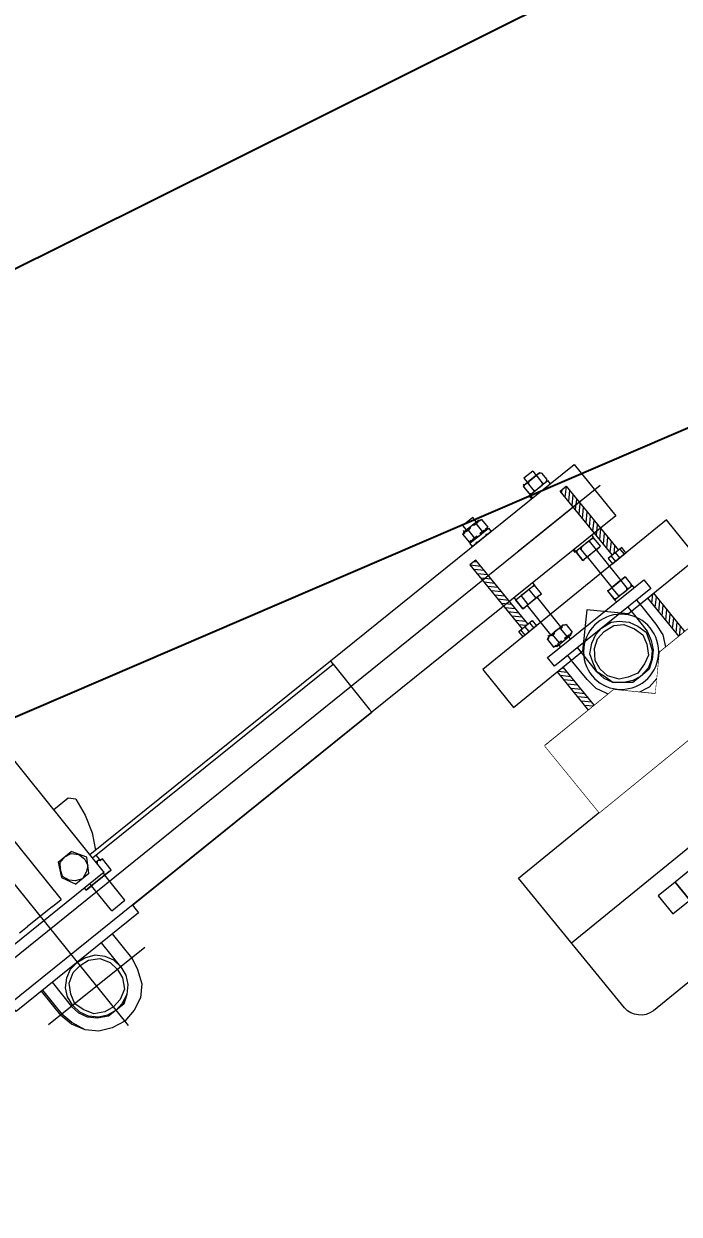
# Model space of a CAD drawing. Header units: millimetres. Extents: x 37 to 259, y 69 to 300.
# Drawn here: x 119.352 to 119.987, y 99.405 to 100.558 of the extents above; entities that cross this region are included whole.
import ezdxf
from ezdxf import colors
from ezdxf.entities.mleader import LeaderData, LeaderLine
from ezdxf.math import Vec2, Vec3

# ---------------------------------------------------------------- set-up
doc = ezdxf.new("R2010")
doc.units = ezdxf.units.MM
doc.set_wipeout_variables(frame=1)
doc.layers.get('0').update_dxf_attribs({"lineweight": 0})
doc.layers.add('8', color=8, linetype='Continuous', lineweight=0)
doc.layers.add('FIBRA OPTICA AT&T', color=5, linetype='Continuous', lineweight=0)
doc.styles.add('ROMANS', font='romans.shx')
doc.styles.add('TEXTOS', font='romans.shx')
pattern_1 = [(135, (32.1043925, -60.0973595), (-0.00265165043, -0.00265165043), [])]
pattern_2 = [(45, (-32.1043925, -60.0973595), (0.00265165043, -0.00265165043), [])]

# ---------------------------------------------------------------- blocks, each defined once
blk = doc.blocks.new('Antena RF')
at = {"layer": '8', "ltscale": 0.05}
h = blk.add_hatch(dxfattribs=at)
h.set_pattern_fill('ANSI31', color=256, scale=0.03, angle=90, style=0)
h.set_pattern_definition(pattern_1)
h.paths.add_polyline_path([(-0.0602, 0.0779), (-0.0528, 0.0779), (-0.0528, 0.1578), (-0.0602, 0.1578)])
h = blk.add_hatch(dxfattribs=at)
h.set_pattern_fill('ANSI31', color=256, scale=0.03, angle=90, style=0)
h.set_pattern_definition(pattern_2)
h.paths.add_polyline_path([(0.0602, 0.0779), (0.0528, 0.0779), (0.0528, 0.1578), (0.0602, 0.1578)])
h = blk.add_hatch(dxfattribs=at)
h.set_pattern_fill('ANSI31', color=256, scale=0.03, angle=90, style=0)
h.set_pattern_definition(pattern_1)
h.paths.add_polyline_path([(-0.0528, 0.024), (-0.0602, 0.024), (-0.0602, -0.024), (-0.0528, -0.024)])
h = blk.add_hatch(dxfattribs=at)
h.set_pattern_fill('ANSI31', color=256, scale=0.03, angle=90, style=0)
h.set_pattern_definition(pattern_2)
h.paths.add_polyline_path([(0.0528, 0.024), (0.0602, 0.024), (0.0602, -0.024), (0.0528, -0.024)])
for points in [[(-0.0528, 0.0779), (-0.0528, 0.1578), (-0.0602, 0.1578), (-0.0602, 0.0779)], [(0.0528, 0.0779), (0.0528, 0.1578), (0.0602, 0.1578), (0.0602, 0.0779)], [(-0.0602, 0.024), (-0.0602, -0.024), (-0.0528, -0.024), (-0.0528, 0.024)], [(0.0602, 0.024), (0.0602, -0.024), (0.0528, -0.024), (0.0528, 0.024)]]:
    blk.add_lwpolyline(points)
for p, q in [((-0.062, 0.0779), (-0.062, 0.0713)), ((-0.0565, 0.0713), (-0.0565, 0.0779)), ((-0.0565, 0.0713), (-0.0565, 0.0779)), ((-0.051, 0.0779), (-0.051, 0.0713)), ((0.051, 0.0779), (0.051, 0.0713)), ((0.0565, 0.0713), (0.0565, 0.0779)), ((0.0565, 0.0713), (0.0565, 0.0779)), ((0.062, 0.0779), (0.062, 0.0713))]:
    blk.add_line(p, q, dxfattribs=at)
for points in [[(-0.0286, 0.024), (-0.1147, 0.024), (-0.1147, 0.0713), (0.1147, 0.0713), (0.1147, 0.024), (0.0286, 0.024)], [(-0.0286, 0.024), (0, 0.0526), (0.0286, 0.024)], [(-0.0286, -0.024), (0, -0.0526), (0.0286, -0.024)]]:
    blk.add_lwpolyline(points, dxfattribs=at)
for points in [[(-0.0643, 0.0713), (-0.0643, 0.0779), (-0.0476, 0.0779), (-0.0476, 0.0713)], [(0.0643, 0.0713), (0.0643, 0.0779), (0.0476, 0.0779), (0.0476, 0.0713)]]:
    blk.add_lwpolyline(points, close=True, dxfattribs=at)
blk.add_circle((0, 0), 0.0364, dxfattribs=at)
at = {"ltscale": 450}
blk.add_wipeout([(-0.2155, -0.1072), (0.2155, -0.1072), (0.2155, -0.2692), (0.2124, -0.279), (0.205, -0.2863), (0.1955, -0.2892), (-0.1955, -0.2892), (-0.2063, -0.2869), (-0.2136, -0.2793), (-0.2155, -0.2691)], dxfattribs=at)
blk.add_line((-0.2155, -0.1882), (0.2155, -0.1882), dxfattribs=at)
blk.add_lwpolyline([(-0.1955, -0.2892), (0.1955, -0.2892, 0.379386), (0.2155, -0.2692), (0.2155, -0.1072), (-0.2155, -0.1072), (-0.2155, -0.2691, 0.470848)], format="xyb", close=True, dxfattribs=at)
for points in [[(-0.1015, -0.2057), (-0.1225, -0.2057), (-0.1225, -0.2282), (-0.1015, -0.2282)], [(-0.1015, -0.2057), (0.1004, -0.2057), (0.1004, -0.2282), (-0.1015, -0.2282)], [(0.1004, -0.2057), (0.1214, -0.2057), (0.1214, -0.2282), (0.1004, -0.2282)]]:
    blk.add_lwpolyline(points, close=True, dxfattribs=at)
at = {"layer": '8', "ltscale": 0.05}
blk.add_lwpolyline([(0.0286, -0.024), (0.1147, -0.024), (0.1147, -0.1072), (-0.1147, -0.1072), (-0.1147, -0.024), (-0.0286, -0.024)], dxfattribs=at)
blk.add_wipeout([(-0.1147, -0.1072), (-0.1147, -0.024), (-0.0286, -0.024), (0, -0.0526), (0.0286, -0.024), (0.1147, -0.024), (0.1147, -0.1072)])
blk = doc.blocks.new('A$C462F3C73')
at = {"linetype": 'Continuous'}
for points in [[(0, -67.083), (0, 1.167)], [(-1.583, -46.833), (-1.583, -58.75)], [(-4.583, -59), (-4.583, -49.75), (-4.583, -49.667)], [(-6, -54.667), (-5.667, -54.333), (-4.583, -54.333)], [(-6, -54.667), (-5.833, -55.75), (-5.5, -56.833), (-5, -57.75)], [(-39.333, -56.5), (-39.333, -56.833)], [(-39.333, -56.5), (-38.667, -56.5)], [(-38.667, -56.5), (-38.667, -56.833)], [(-38.667, -56.5), (-38.667, -56.833)], [(-34.833, -56.75), (-34.833, -56.417)], [(-34.833, -56.417), (-34.083, -56.417)], [(-34.083, -56.75), (-34.083, -56.417)], [(-34.083, -56.75), (-34.083, -56.417)], [(-39.667, -56.917), (-39.583, -56.833), (-39.333, -56.833), (-39.333, -56.917)], [(-39.583, -56.833), (-39.667, -56.917)], [(-39.333, -56.917), (-39.333, -57.5), (-39.583, -57.5), (-39.667, -57.417)], [(-39.667, -56.917), (-39.667, -57.417)], [(-38.417, -56.833), (-39.583, -56.833)], [(-39.333, -56.917), (-39.25, -56.833), (-38.75, -56.833), (-38.667, -56.917)], [(-38.333, -56.917), (-38.333, -57.417), (-38.417, -57.5), (-38.667, -57.5), (-38.667, -56.833), (-38.417, -56.833), (-38.333, -56.917)], [(-38.417, -56.833), (-38.417, -56.75)], [(-38.417, -56.833), (-38.333, -56.917)], [(-38.417, -56.833), (-38.333, -56.833), (-38.333, -56.917), (-38.417, -56.833)], [(-38.333, -56.917), (-38.333, -57.5), (-38.417, -57.5)], [(-35, -56.75), (-35.167, -56.833)], [(-35.167, -56.833), (-35, -56.833), (-35, -56.75), (-34.917, -56.75), (-34.917, -56.833), (-34.75, -56.833)], [(-34.75, -56.833), (-34.75, -57.417), (-34.917, -57.417), (-34.917, -57.5), (-35, -57.5), (-35, -57.417), (-35.167, -57.417)], [(-35.167, -56.833), (-35.167, -57.417)], [(-33.917, -56.75), (-35, -56.75)], [(-34.75, -56.833), (-34.583, -56.833), (-34.583, -56.75), (-34.333, -56.75), (-34.333, -56.833), (-34.167, -56.833)], [(-34.167, -57.417), (-34.167, -56.833), (-34, -56.833), (-34, -56.75), (-33.917, -56.75), (-33.917, -56.833), (-33.75, -56.833)], [(-33.75, -56.833), (-33.75, -57.417), (-33.917, -57.417), (-33.917, -57.5), (-34, -57.5), (-34, -57.417), (-34.167, -57.417)], [(-33.917, -56.75), (-33.917, -56.667)], [(-33.917, -56.75), (-33.75, -56.833)], [(-33.833, -56.833), (-33.75, -56.833), (-33.917, -56.75)], [(-33.75, -56.833), (-33.75, -57.417), (-33.833, -57.417)], [(-3.833, -58.583), (-4.333, -57.75), (-3.833, -56.917)], [(-3.333, -56.917), (-3.75, -57), (-4.083, -57.333), (-4.167, -57.75), (-4.083, -58.167), (-3.75, -58.417), (-3.333, -58.583), (-2.917, -58.417), (-2.667, -58.167), (-2.5, -57.75), (-2.667, -57.333), (-2.917, -57), (-3.333, -56.917)], [(-2.833, -56.917), (-3.833, -56.917)], [(-2.833, -56.917), (-2.417, -57.75), (-2.833, -58.583)], [(-22.917, -57.75), (-41.5, -57.75)], [(-41.5, -57.75), (-41.5, -61.667)], [(-39.667, -57.5), (-39.667, -57.75)], [(-38.333, -57.75), (-38.333, -57.5), (-39.667, -57.5)], [(-38.667, -57.417), (-38.75, -57.5), (-39.25, -57.5), (-39.333, -57.417)], [(-38.417, -57.5), (-38.333, -57.417)], [(-38.417, -57.5), (-38.333, -57.417)], [(-38.25, -57.75), (-38.25, -57.5), (-38.333, -57.5)], [(-35, -57.5), (-35.167, -57.417)], [(-35.167, -57.5), (-35.167, -57.75)], [(-33.75, -57.75), (-33.75, -57.5), (-35.167, -57.5)], [(-35.167, -57.75), (-33.75, -57.75)], [(-34.833, -57.75), (-34.833, -57.667)], [(-34.167, -57.417), (-34.333, -57.417), (-34.333, -57.5), (-34.583, -57.5), (-34.583, -57.417), (-34.75, -57.417)], [(-34.083, -57.75), (-34.083, -57.667)], [(-34.083, -57.75), (-34.083, -57.667)], [(-33.917, -57.5), (-33.75, -57.417)], [(-33.917, -57.5), (-33.75, -57.417)], [(-33.75, -57.75), (-33.75, -57.5)], [(-22.917, -57.75), (-22.917, -57.833)], [(-4.583, -57.75), (-22.917, -57.75)], [(-22.917, -58), (-22.917, -57.833)], [(-4.583, -58), (-22.917, -58)], [(-22.917, -58), (-22.917, -58.5)], [(-22.917, -58.5), (-22.917, -61.417)], [(-5, -59.25), (-5, -58.417), (-4.833, -58.417), (-4.75, -58.333), (-4.667, -58.333), (-4.583, -58.417)], [(-4.833, -58.333), (-5, -58.417)], [(-4.833, -58), (-4.833, -58.333), (-4.583, -58.333)], [(-3.833, -58.583), (-2.833, -58.583)], [(-4.5, -59.083), (-4.5, -59.25), (-4.583, -59.25), (-4.917, -59.25), (-5, -59.25)], [(-4.833, -59.25), (-5, -59.25)], [(-4.833, -59.25), (-3.167, -59.25)], [(-4.583, -59), (-4.583, -59.083)], [(-4.583, -59.083), (4.667, -59.083)], [(-3.5, -59.25), (-3.583, -59.25), (-3.667, -59.25), (-4.333, -59.25), (-4.417, -59.25), (-4.5, -59.25)], [(-4.5, -61.167), (-4.5, -59.25)], [(-3.5, -59.25), (-3.5, -59.083)], [(-3.083, -59.25), (-3.083, -59.25), (-3.5, -59.25), (-3.5, -59.25)], [(-3.5, -61.167), (-3.5, -59.25)], [(-3.167, -59.25), (-3.083, -59.25)], [(-3.083, -59.25), (-3.083, -59.083)], [(-0.917, -58.75), (-1.583, -58.75)], [(-0.917, -58.75), (1, -58.75)], [(1.583, -58.75), (1, -58.75)], [(40.833, -59.75), (-41.917, -59.667)], [(-40.417, -59.667), (-35.667, -59.667)], [(-22.917, -61.667), (22.917, -61.667), (22.917, -61.417)], [(-22.917, -61.667), (-22.917, -61.417)], [(-3.5, -61.167), (-4.5, -61.167)], [(-41.5, -61.667), (-22.917, -61.667)], [(-39.667, -61.667), (-39.667, -61.833), (-38.333, -61.833)], [(-39.667, -62.5), (-39.667, -61.917), (-39.583, -61.833), (-39.333, -61.833), (-39.333, -62.5), (-39.583, -62.5), (-39.667, -62.5)], [(-39.583, -61.833), (-39.667, -61.917)], [(-39.333, -61.917), (-39.25, -61.833), (-38.75, -61.833), (-38.667, -61.917)], [(-38.667, -62.5), (-38.667, -61.833), (-38.417, -61.833), (-38.333, -61.917)], [(-38.417, -61.833), (-38.333, -61.833), (-38.333, -61.917)], [(-38.417, -61.833), (-38.333, -61.917)], [(-38.417, -61.833), (-38.333, -61.917)], [(-38.333, -61.917), (-38.333, -62.5), (-38.417, -62.5)], [(-38.25, -61.667), (-38.25, -61.833), (-38.333, -61.833)], [(-38.333, -61.833), (-38.333, -61.667)], [(-38.333, -62.5), (-38.333, -61.917)], [(-35.167, -61.667), (-35.167, -61.833), (-33.75, -61.833)], [(-35.167, -62.5), (-35.167, -61.833), (-35.083, -61.833), (-35, -61.833), (-34.917, -61.833), (-34.833, -61.833), (-34.75, -61.833), (-34.75, -62.5), (-34.917, -62.5), (-34.917, -62.5), (-35, -62.5), (-35, -62.5), (-35.167, -62.5)], [(-35, -61.833), (-35.167, -61.833)], [(-34.75, -61.833), (-34.667, -61.833), (-34.583, -61.833), (-34.333, -61.833), (-34.167, -61.833), (-34.167, -61.833)], [(-34.167, -62.5), (-34.167, -61.833), (-34.083, -61.833), (-34, -61.833), (-33.917, -61.833), (-33.833, -61.833), (-33.75, -61.833)], [(-33.75, -61.833), (-33.75, -62.5), (-33.917, -62.5)], [(-33.917, -61.833), (-33.75, -61.833)], [(-33.917, -61.833), (-33.75, -61.833)], [(-33.833, -61.833), (-33.75, -61.833)], [(-33.75, -61.667), (-33.75, -61.833)], [(-33.75, -62.5), (-33.75, -61.833)], [(-4.667, -61.667), (-22.917, -61.667)], [(-22.917, -61.667), (-22.917, -61.667)], [(-4.667, -61.667), (-4.667, -62.25), (4.667, -62.25), (4.667, -61.667)], [(-39.583, -62.5), (-39.667, -62.5)], [(-39.583, -62.5), (-38.417, -62.5)], [(-39.333, -62.5), (-39.333, -64.833)], [(-38.667, -62.5), (-38.75, -62.5), (-39.25, -62.5), (-39.333, -62.5)], [(-38.667, -62.5), (-38.667, -64.833)], [(-38.667, -62.5), (-38.667, -64.833)], [(-38.333, -62.5), (-38.417, -62.5), (-38.667, -62.5), (-38.667, -62.5)], [(-38.333, -62.5), (-38.417, -62.5)], [(-38.417, -62.5), (-38.417, -62.5)], [(-38.417, -62.5), (-38.333, -62.5)], [(-35, -62.5), (-35.167, -62.5)], [(-35, -62.5), (-33.917, -62.5)], [(-34.833, -64.75), (-34.833, -62.5)], [(-34.167, -62.5), (-34.333, -62.5), (-34.333, -62.5), (-34.583, -62.5), (-34.583, -62.5), (-34.75, -62.5)], [(-33.75, -62.5), (-33.917, -62.5), (-33.917, -62.5), (-34, -62.5), (-34, -62.5), (-34.167, -62.5)], [(-34.083, -64.75), (-34.083, -62.5)], [(-34.083, -64.75), (-34.083, -62.5)], [(-33.917, -62.5), (-33.917, -62.5)], [(-33.917, -62.5), (-33.75, -62.5)], [(-33.75, -62.5), (-33.833, -62.5)], [(-2.667, -64.083), (-2.667, -62.25)], [(-2.667, -62.25), (-2.667, -62.25)], [(1.833, -64.083), (1.75, -63.5), (1.5, -63), (1.083, -62.583), (0.583, -62.333), (0, -62.25), (-0.5, -62.333), (-1.083, -62.583), (-1.5, -63), (-1.75, -63.5), (-1.833, -64.083), (-1.75, -64.667), (-1.5, -65.167), (-1.083, -65.583), (-0.5, -65.833), (0, -65.917), (0.583, -65.833), (1.083, -65.583), (1.5, -65.167), (1.75, -64.667), (1.833, -64.083)], [(-1.833, -64.083), (-1.833, -62.25)], [(-1.833, -62.25), (-1.833, -62.25)], [(-1.833, -64.083), (-1.833, -62.25)], [(-1.833, -62.25), (-1.833, -62.25)], [(1.667, -64.083), (1.5, -63.5), (1.167, -62.917), (0.583, -62.583), (0, -62.5), (-0.583, -62.583), (-1.167, -62.917), (-1.5, -63.5), (-1.583, -64.083), (-1.5, -64.667), (-1.167, -65.25), (-0.583, -65.583), (0, -65.667), (0.583, -65.583), (1.167, -65.25), (1.5, -64.667), (1.667, -64.083)], [(1.917, -62.25), (1.917, -62.25)], [(1.917, -62.25), (1.917, -64.083)], [(2.667, -62.25), (2.667, -62.25)], [(2.667, -62.25), (2.667, -64.083)], [(2.75, -62.25), (2.75, -62.25)], [(2.75, -62.25), (2.75, -64.083)], [(-3.667, -64.083), (3.667, -64.083)], [(-2.667, -64.083), (-2.5, -64.833), (-2.167, -65.667), (-1.583, -66.25), (-0.833, -66.583), (0, -66.75), (0.833, -66.583), (1.583, -66.25), (2.167, -65.667), (2.5, -64.833), (2.667, -64.083)], [(-1.833, -64.083), (-1.75, -64.667), (-1.5, -65.167), (-1.083, -65.583), (-0.5, -65.917), (0, -65.917)], [(-1.833, -64.083), (-1.75, -64.667), (-1.5, -65.167), (-1.083, -65.583), (-0.583, -65.917), (0, -65.917), (0.583, -65.917), (1.167, -65.583), (1.583, -65.167), (1.833, -64.667), (1.917, -64.083)], [(0, -66.75), (0.833, -66.583), (1.583, -66.25), (2.167, -65.667), (2.583, -64.917), (2.75, -64.083)], [(-39.333, -64.833), (-39.333, -65.417), (-39.417, -65.5), (-39.667, -65.5), (-39.667, -65.417)], [(-39.667, -64.833), (-39.667, -64.833), (-39.417, -64.833), (-39.333, -64.833)], [(-39.667, -64.833), (-39.667, -65.417)], [(-39.583, -64.833), (-39.667, -64.833)], [(-38.417, -64.833), (-39.583, -64.833)], [(-39.333, -64.833), (-39.25, -64.833), (-38.75, -64.833), (-38.667, -64.833)], [(-38.333, -64.833), (-38.333, -65.417), (-38.417, -65.5), (-38.667, -65.5), (-38.667, -65.417), (-38.667, -64.833), (-38.667, -64.833), (-38.417, -64.833), (-38.333, -64.833)], [(-38.333, -64.833), (-38.333, -65.5), (-38.417, -65.5)], [(-38.417, -64.833), (-38.333, -64.833), (-38.333, -64.833), (-38.417, -64.833)], [(-38.417, -64.833), (-38.417, -64.833)], [(-38.417, -64.833), (-38.333, -64.833)], [(-35.167, -64.833), (-35.083, -64.833), (-35, -64.75), (-34.917, -64.75), (-34.833, -64.833), (-34.75, -64.833)], [(-35, -64.75), (-35.167, -64.833)], [(-34.75, -64.833), (-34.75, -65.417), (-34.917, -65.417), (-34.917, -65.5), (-35, -65.5), (-35, -65.417), (-35.167, -65.417)], [(-35.167, -64.833), (-35.167, -65.417)], [(-33.917, -64.75), (-35, -64.75)], [(-34.75, -64.833), (-34.75, -64.833), (-34.583, -64.75), (-34.333, -64.75), (-34.25, -64.833), (-34.167, -64.833)], [(-33.75, -64.833), (-33.75, -65.417), (-33.917, -65.417), (-33.917, -65.5), (-34, -65.5), (-34.083, -65.417), (-34.167, -65.417), (-34.167, -64.833), (-34.083, -64.833), (-34.083, -64.75), (-33.917, -64.75), (-33.833, -64.833), (-33.75, -64.833)], [(-33.917, -64.75), (-33.917, -64.667)], [(-33.833, -64.833), (-33.75, -64.833), (-33.917, -64.75)], [(-33.917, -64.75), (-33.75, -64.833)], [(-33.75, -64.833), (-33.75, -65.417), (-33.833, -65.417)], [(-33.083, -66.333), (-33.083, -65.667), (-40.417, -65.667), (-40.417, -66.333), (-33.083, -66.333)], [(-39.583, -65.5), (-39.667, -65.417)], [(-39.667, -65.5), (-39.667, -65.667)], [(-38.333, -65.667), (-38.333, -65.5), (-39.667, -65.5)], [(-38.667, -65.417), (-38.75, -65.5), (-39.25, -65.5), (-39.333, -65.417)], [(-38.417, -65.5), (-38.333, -65.417)], [(-38.417, -65.5), (-38.333, -65.417)], [(-38.333, -65.667), (-38.333, -65.5)], [(-35, -65.5), (-35.167, -65.417)], [(-33.917, -65.5), (-35, -65.5)], [(-34.833, -65.667), (-34.833, -65.5)], [(-34.167, -65.417), (-34.333, -65.417), (-34.333, -65.5), (-34.583, -65.5), (-34.583, -65.417), (-34.75, -65.417)], [(-34.083, -65.667), (-34.083, -65.5)], [(-34.083, -65.667), (-34.083, -65.5)], [(-33.917, -65.5), (-33.75, -65.417)], [(-33.917, -65.5), (-33.917, -65.417)], [(-33.917, -65.5), (-33.75, -65.417)], [(-33.083, -66.333), (-33.083, -65.667)], [(-39.333, -66.333), (-39.333, -66.833)], [(-38.667, -66.333), (-38.667, -66.833)], [(-38.667, -66.333), (-38.667, -66.833)], [(-34.833, -68.167), (-35, -67.583), (-35.167, -67.083), (-35.667, -66.667), (-36.167, -66.417), (-36.667, -66.333), (-37.333, -66.417), (-37.75, -66.667), (-38.167, -67.083), (-38.417, -67.583), (-38.583, -68.167), (-38.417, -68.667), (-38.167, -69.25), (-37.75, -69.667), (-37.333, -69.917), (-36.667, -70), (-36.167, -69.917), (-35.667, -69.667), (-35.167, -69.25), (-35, -68.667), (-34.833, -68.167)], [(-34.833, -66.833), (-34.833, -66.333)], [(-34.083, -66.833), (-34.083, -66.333)], [(-34.083, -66.833), (-34.083, -66.333)], [(-39.333, -66.833), (-39.333, -68.167)], [(-38.667, -66.833), (-38.667, -68.167)], [(-38.667, -66.833), (-38.667, -68.167)], [(-35.083, -68.167), (-35.167, -67.583), (-35.583, -67), (-36.083, -66.667), (-36.667, -66.583), (-37.333, -66.667), (-37.833, -67), (-38.167, -67.583), (-38.333, -68.167), (-38.167, -68.75), (-37.833, -69.333), (-37.333, -69.583), (-36.667, -69.75), (-36.083, -69.583), (-35.583, -69.333), (-35.167, -68.75), (-35.083, -68.167)], [(-34.833, -68.167), (-34.833, -66.833)], [(-34.083, -68.167), (-34.083, -66.833)], [(-34.083, -68.167), (-34.083, -66.833)], [(-39.333, -68.167), (-39.25, -68.917), (-38.833, -69.75), (-38.25, -70.25), (-37.583, -70.667), (-36.667, -70.833), (-35.917, -70.667), (-35.167, -70.25), (-34.583, -69.75), (-34.167, -68.917), (-34.083, -68.167)], [(-38.667, -68.167), (-38.5, -68.75), (-38.25, -69.25), (-37.833, -69.667), (-37.333, -70), (-36.667, -70), (-36.083, -70), (-35.667, -69.667), (-35.167, -69.25), (-34.917, -68.75), (-34.833, -68.167)], [(-38.667, -68.167), (-38.5, -68.75), (-38.25, -69.25), (-37.833, -69.667), (-37.333, -70), (-36.667, -70)]]:
    blk.add_lwpolyline(points, dxfattribs=at)
at = {"extrusion": (8.92565e-05, -0.000155498, 1), "xscale": 61.31944444444299, "yscale": 61.31944444444299, "zscale": 61.31944444444299, "rotation": 359.6375348272501}
blk.add_blockref('Antena RF', (-36.69, -68.15, 0.007), dxfattribs=at)

msp = doc.modelspace()

# ---------------------------------------------------------------- leaders
at = {"ltscale": 0.1}
ml = msp.add_multileader_mtext('Standard', dxfattribs=at)
ml.set_content('\\A1;Torre Autosoportada\\Ph=36.00 m ', color=256, style='TEXTOS')
ml.set_leader_properties()
ml.build(insert=Vec2(0, 0))
ml.multileader.update_dxf_attribs({"dogleg_length": 0.1, "arrow_head_size": 0.1})
ctx = ml.context
ctx.base_point, ctx.char_height, ctx.arrow_head_size, ctx.landing_gap_size, ctx.plane_origin = Vec3(118.1805, 98.7416), 0.1, 0.1, 0.05, Vec3(114.1514, 106.0612)
notes = []
notes.append((ctx, [(0, (1, 1, 0), (118.0805, 98.7416), (1, 0), 0.1, [(0, [(117.1953, 99.6623)], 0, [])])]))
ctx.mtext.insert, ctx.mtext.width, ctx.mtext.defined_height, ctx.mtext.line_spacing_factor, ctx.mtext.flow_direction = Vec3(118.2305, 98.7916), 1.889416, 0.4926, 0.9, 5
at = {"layer": '8'}
ml = msp.add_multileader_mtext('Standard', dxfattribs=at)
ml.set_content('\\A1;Terminal Box de ATC', color=256, style='ROMANS')
ml.set_leader_properties()
ml.build(insert=Vec2(0, 0))
ml.multileader.update_dxf_attribs({"text_left_attachment_type": 2, "text_right_attachment_type": 2, "dogleg_length": 0.2, "arrow_head_size": 0.11})
ctx = ml.context
ctx.base_point, ctx.char_height, ctx.arrow_head_size, ctx.landing_gap_size, ctx.plane_origin = Vec3(122.437, 101.7501), 0.12, 0.11, 0.05, Vec3(126.2572, 102.0717)
ctx.left_attachment, ctx.right_attachment = 2, 2
notes.append((ctx, [(0, (1, 1, 0), (122.2136, 101.7501), (1, 0), 0.2234, [(0, [(117.0902, 99.1981)], 0, [])])]))
ctx.mtext.insert, ctx.mtext.width, ctx.mtext.defined_height, ctx.mtext.flow_direction = Vec3(122.487, 101.9101), 1.262511, 0.5259, 5
at = {"layer": '8', "ltscale": 0.1}
ml = msp.add_multileader_mtext('Standard', dxfattribs=at)
ml.set_content('\\A1;CONTROLADOR DE LUCES DE ATC', color=256, style='TEXTOS')
ml.set_leader_properties()
ml.build(insert=Vec2(0, 0))
ml.multileader.update_dxf_attribs({"dogleg_length": 0.2, "arrow_head_size": 0.1})
ctx = ml.context
ctx.base_point, ctx.char_height, ctx.arrow_head_size, ctx.landing_gap_size, ctx.plane_origin = Vec3(122.3894, 101.1224), 0.1, 0.1, 0.05, Vec3(120.3782, 98.5084)
notes.append((ctx, [(0, (1, 1, 0), (122.216, 101.1224), (1, 0), 0.1734, [(0, [(117.0373, 98.8938)], 0, [])])]))
ctx.mtext.insert, ctx.mtext.width, ctx.mtext.line_spacing_factor, ctx.mtext.flow_direction = Vec3(122.4394, 101.1724), 1.343857, 0.9, 5
for ctx, leaders in notes:
    for number, flags, end, landing, length, lines in leaders:
        leader = LeaderData()
        leader.index, (leader.has_last_leader_line, leader.has_dogleg_vector, leader.attachment_direction) = number, flags
        leader.last_leader_point, leader.dogleg_vector, leader.dogleg_length = Vec3(end), Vec3(landing), length
        for number, points, colour, breaks in lines:
            line = LeaderLine()
            line.index, line.vertices, line.color, line.breaks = number, Vec3.list(points), colors.encode_raw_color(colour), breaks
            leader.lines.append(line)
        ctx.leaders.append(leader)

# ---------------------------------------------------------------- next in the draw order: block references
at = {"layer": 'FIBRA OPTICA AT&T', "extrusion": (-2.80176e-05, 0.000177092, 1), "xscale": -0.01630804077010243, "yscale": 0.01630804077010248, "zscale": 0.01630804077010234, "rotation": 38.84621275431414}
msp.add_blockref('A$C462F3C73', (118.7674, 100.4399, 0.0145), dxfattribs=at)

doc.saveas('drawing.dxf')
